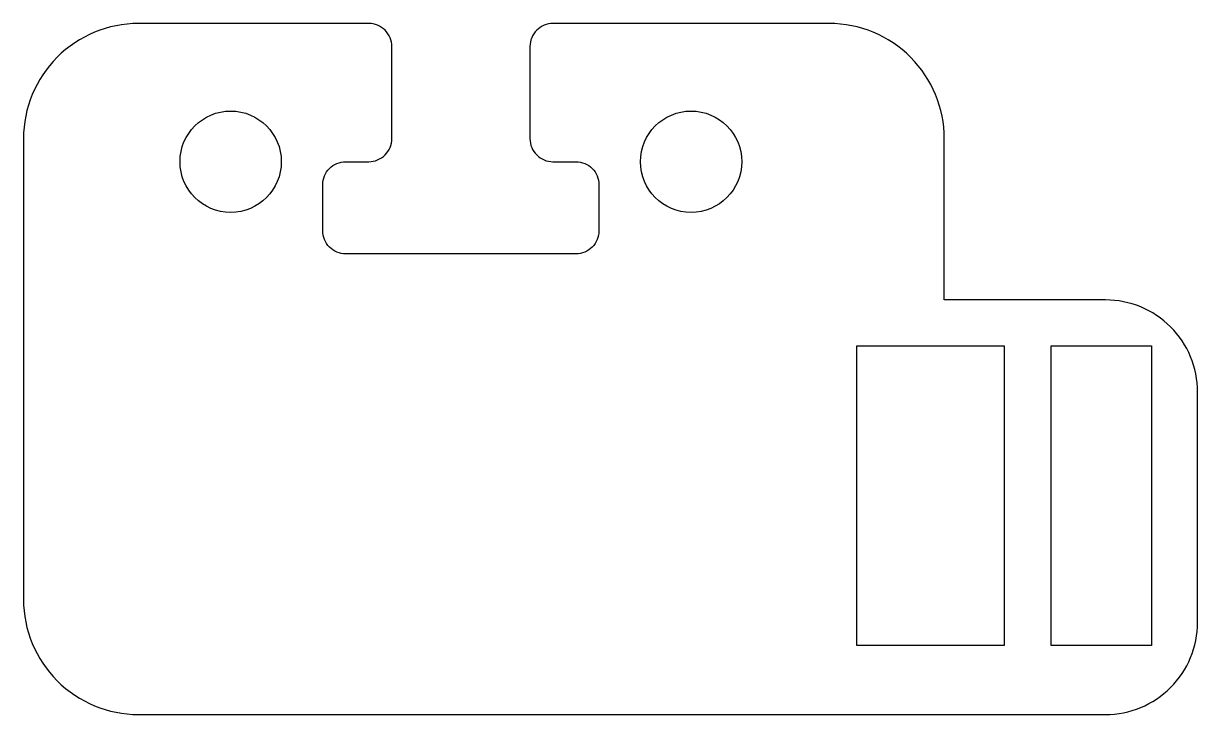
# Model space of a CAD drawing. Header units: millimetres. Extents: x -11.5 to 14, y -15 to 0.
import ezdxf

# ---------------------------------------------------------------- set-up
doc = ezdxf.new("R2010")
doc.units = ezdxf.units.MM

msp = doc.modelspace()

# ---------------------------------------------------------------- linework, layer by layer
msp.add_lwpolyline([(-11.5, -12.5, 0.414214), (-9, -15), (12, -15, 0.414214), (14, -13), (14, -8, 0.414214), (12, -6), (8.5, -6), (8.5, -2.5, 0.414214), (6, 0), (0, 0, 0.414214), (-0.5, -0.5), (-0.5, -2.5, 0.414214), (0, -3), (0.5, -3, -0.414214), (1, -3.5), (1, -4.5, -0.414214), (0.5, -5), (-4.5, -5, -0.414214), (-5, -4.5), (-5, -3.5, -0.414214), (-4.5, -3), (-4, -3, 0.414214), (-3.5, -2.5), (-3.5, -0.5, 0.414214), (-4, 0), (-9, 0, 0.414214), (-11.5, -2.5)], format="xyb", close=True)
for points in [[(9.8, -13.5), (6.6, -13.5), (6.6, -7), (9.8, -7)], [(10.82, -7), (13, -7), (13, -13.5), (10.82, -13.5)]]:
    msp.add_lwpolyline(points, close=True)
for centre in [(-7, -3), (3, -3)]:
    msp.add_circle(centre, 1.1)

doc.saveas('drawing.dxf')
